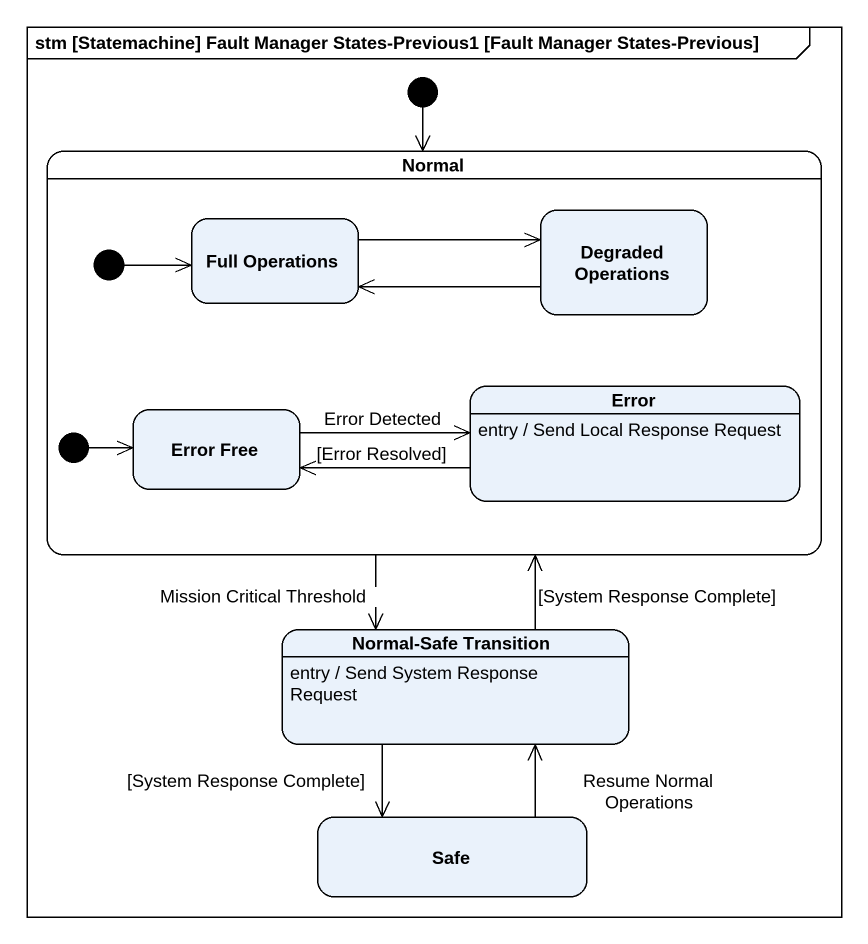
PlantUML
@startuml
mainframe stm [Statemachine] Fault Manager States-Previous1 [Fault Manager States-Previous]
hide empty description
state Normal {
  state "Full Operations" as Full_Operations
  state "Degraded Operations" as Degraded_Operations
  state initial2 <<start>>
  state initial3 <<start>>
  state "Error Free" as Error_Free
  state Error
  Error : entry / Send Local Response Request
}
state "Normal-Safe Transition" as Normal_Safe_Transition
Normal_Safe_Transition : entry / Send System Response Request
state Safe
[*] --> Normal
Normal --> Normal_Safe_Transition : Mission Critical Threshold
Full_Operations -right-> Degraded_Operations
Degraded_Operations -left-> Full_Operations
initial2 -right-> Full_Operations
initial3 -right-> Error_Free
Error_Free -right-> Error : Error Detected
Error -left-> Error_Free : [Error Resolved]
Normal_Safe_Transition -up-> Normal : [System Response Complete]
Normal_Safe_Transition --> Safe : [System Response Complete]
Safe -up-> Normal_Safe_Transition : Resume Normal Operations
@enduml
